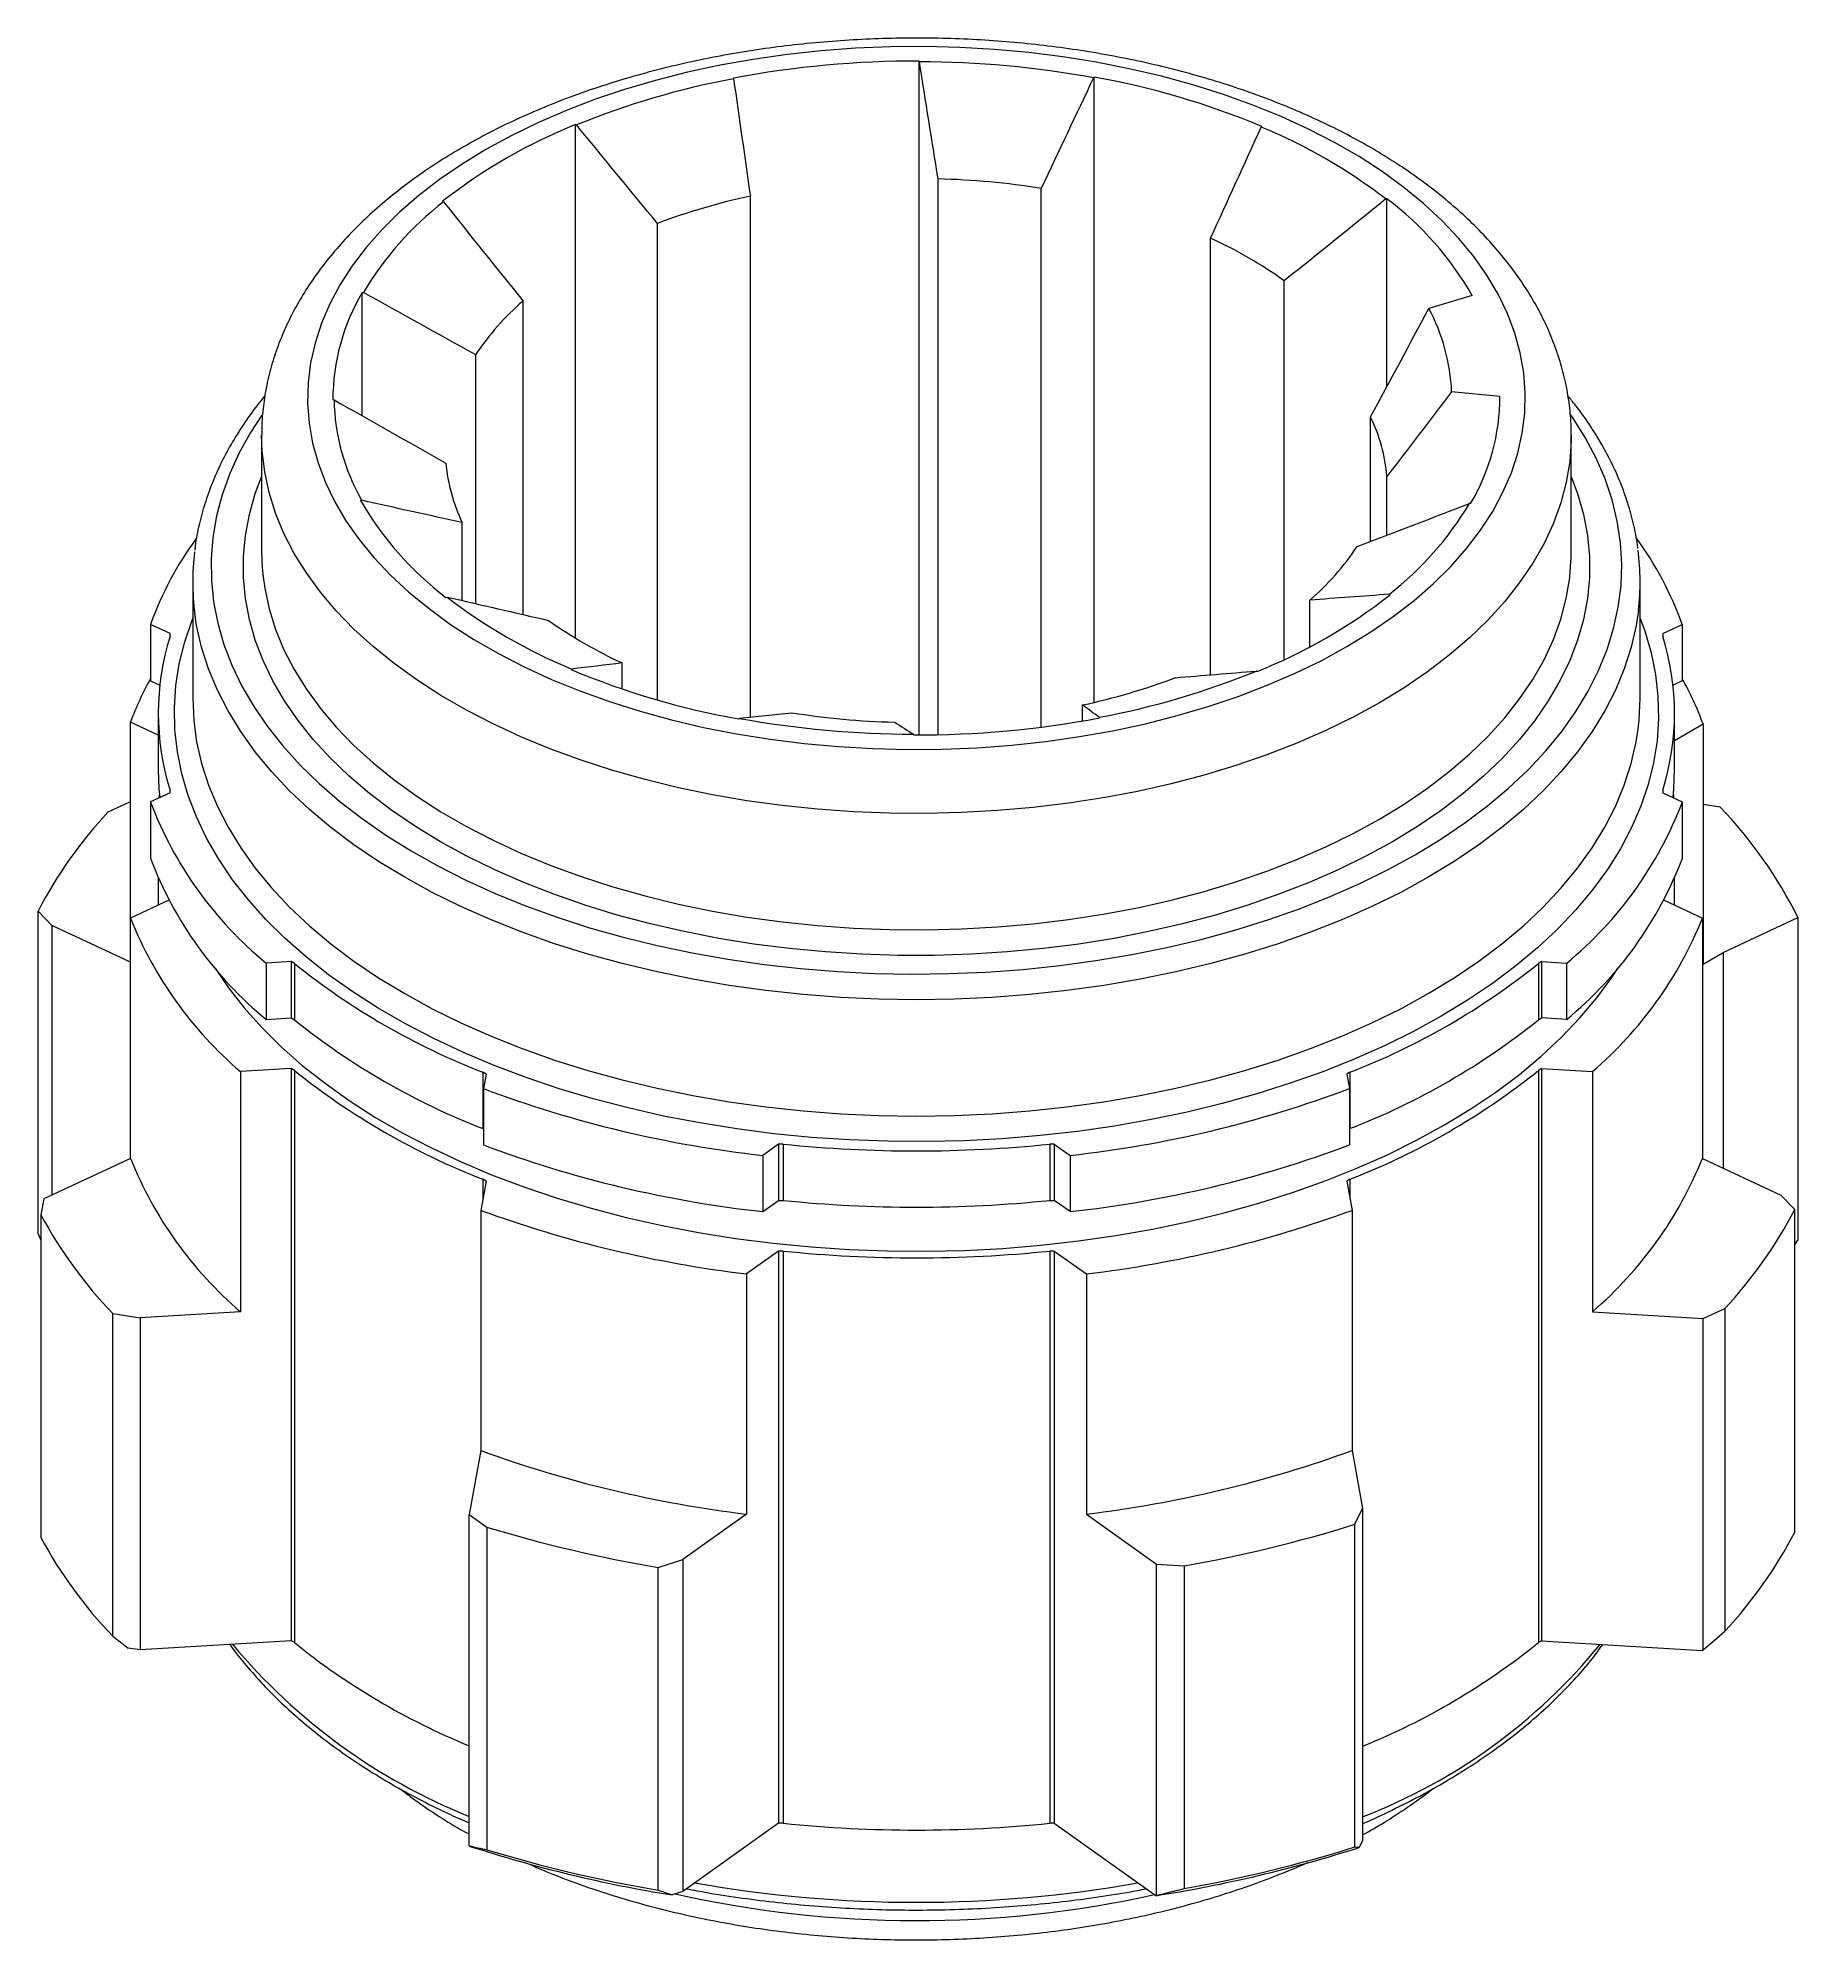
# Model space of a CAD drawing. Header units: millimetres. Extents: x -24.2 to 52.4, y -35.8 to 47.
import ezdxf

# ---------------------------------------------------------------- set-up
doc = ezdxf.new("R2010")
doc.units = ezdxf.units.MM

msp = doc.modelspace()

# ---------------------------------------------------------------- linework, layer by layer
at = {"color": 7, "linetype": 'Continuous', "lineweight": 15}
for p, q in [((14.201, 45.961), (14.21, 45.932)), ((14.201, 16.636), (14.201, 45.961)), ((6.115, 45.222), (6.122, 45.193)), ((21.813, 45.265), (21.789, 45.239)), ((21.813, 18.052), (21.813, 45.265)), ((-0.752, 43.202), (-0.715, 43.182)), ((-0.752, 20.842), (-0.752, 43.202)), ((29.108, 43.12), (29.085, 43.093)), ((15.025, 16.646), (15.025, 40.834)), ((-6.541, 39.86), (-6.505, 39.839)), ((6.852, 17.409), (6.852, 40.087)), ((19.509, 16.974), (19.509, 40.424)), ((34.557, 39.974), (34.511, 39.961)), ((34.557, 31.794), (34.557, 39.974)), ((2.807, 18.158), (2.807, 38.897)), ((26.881, 19.252), (26.881, 38.255)), ((-10.039, 35.896), (-9.989, 35.892)), ((-10.039, 30.527), (-10.039, 35.896)), ((30.091, 19.916), (30.091, 36.402)), ((38.274, 35.763), (36.381, 35.194)), ((-3.043, 21.877), (-3.043, 35.519)), ((-5.104, 22.35), (-5.104, 33.184)), ((39.479, 31.369), (37.375, 31.572)), ((-11.32, 31.228), (-11.27, 31.223)), ((39.479, 31.228), (39.479, 31.369)), ((33.848, 25.063), (33.848, 30.473)), ((-14.42, 29.665), (-14.42, 24.603)), ((42.58, 24.603), (42.58, 29.665)), ((34.558, 25.334), (34.558, 27.884)), ((-10.115, 26.834), (-10.069, 26.848)), ((38.198, 26.701), (38.148, 26.705)), ((-5.688, 22.484), (-5.688, 25.878)), ((-17.42, 23.296), (-17.42, 18.234)), ((45.58, 18.234), (45.58, 23.296)), ((-6.398, 22.623), (-6.352, 22.636)), ((31.202, 20.468), (31.202, 22.505)), ((34.7, 22.737), (34.664, 22.758)), ((-18.406, 21.044), (-19.256, 21.442)), ((-19.256, 21.442), (-19.256, 18.992)), ((-18.406, 20.93), (-18.406, 21.044)), ((46.565, 21.044), (47.415, 21.442)), ((46.565, 21.044), (46.565, 20.93)), ((47.415, 21.442), (47.415, 18.992)), ((-0.948, 19.477), (-0.926, 19.504)), ((1.278, 18.634), (1.278, 19.769)), ((28.911, 19.395), (28.874, 19.415)), ((-19.256, 18.992), (-18.852, 18.803)), ((47.415, 18.992), (47.011, 18.803)), ((-18.92, 17.581), (-18.92, 15.131)), ((21.307, 17.241), (21.307, 17.938)), ((22.044, 17.375), (22.037, 17.404)), ((47.08, 15.131), (47.08, 17.581)), ((-18.92, 16.63), (-20.13, 17.196)), ((-20.13, -1.795), (-20.13, 17.196)), ((6.346, 17.331), (6.37, 17.358)), ((13.958, 16.636), (13.949, 16.665)), ((47.08, 16.398), (48.32, 17.114)), ((48.32, 17.114), (48.32, 6.662)), ((-18.406, 14.117), (-19.256, 13.72)), ((-18.406, 14.117), (-18.406, 14.231)), ((46.565, 14.231), (46.565, 14.117)), ((46.565, 14.117), (47.415, 13.72)), ((-20.165, 13.713), (-21.109, 13.272)), ((-20.13, 13.711), (-20.165, 13.713)), ((-19.256, 13.72), (-19.256, 11.27)), ((-18.878, 13.897), (-18.865, 14.029)), ((47.024, 14.029), (47.037, 13.897)), ((47.415, 13.72), (47.415, 11.27)), ((49.062, 13.492), (48.32, 13.612)), ((-18.92, 10.406), (-18.92, 9.222)), ((47.08, 9.222), (47.08, 10.406)), ((-18.459, 9.438), (-20.13, 8.657)), ((46.618, 9.438), (48.289, 8.657)), ((-24.152, 8.964), (-23.545, 8.341)), ((-24.152, -5.08), (-24.152, 8.964)), ((-23.545, 8.341), (-23.545, -3.391)), ((-20.13, 6.744), (-23.545, 8.341)), ((48.289, 8.657), (48.289, -1.795)), ((49.194, 7.167), (52.448, 8.688)), ((52.448, 8.688), (52.448, -5.356)), ((-13.134, 6.769), (-14.222, 6.703)), ((-14.222, 6.703), (-14.222, 4.253)), ((-12.994, 6.688), (-13.134, 6.769)), ((-13.134, 6.769), (-13.134, 4.319)), ((-12.994, 6.688), (-12.994, 4.239)), ((41.293, 6.769), (41.153, 6.688)), ((41.153, 6.688), (41.153, 4.239)), ((41.293, 6.769), (42.381, 6.703)), ((41.293, 6.769), (41.293, 4.319)), ((42.381, 6.703), (42.381, 4.253)), ((48.32, 6.662), (49.194, 7.167)), ((49.194, 7.167), (49.194, -2.218)), ((-14.222, 4.253), (-13.134, 4.319)), ((-13.134, 4.319), (-12.994, 4.239)), ((41.153, 4.239), (41.293, 4.319)), ((42.381, 4.253), (41.293, 4.319)), ((-13.134, 2.115), (-15.34, 1.981)), ((-15.34, 1.981), (-15.34, -8.471)), ((-12.994, 2.034), (-13.134, 2.115)), ((-13.134, 2.115), (-13.134, -22.79)), ((-12.994, 2.034), (-12.994, -22.87)), ((-4.649, 1.871), (-4.789, 1.951)), ((-4.789, 1.951), (-4.789, -0.498)), ((-4.649, 1.871), (-4.763, 1.243)), ((32.948, 1.951), (32.808, 1.871)), ((32.808, 1.871), (32.922, 1.243)), ((32.948, 1.951), (32.948, -0.498)), ((41.293, 2.115), (41.153, 2.034)), ((41.153, 2.034), (41.153, -22.87)), ((41.293, 2.115), (43.499, 1.981)), ((41.293, 2.115), (41.293, -22.79)), ((43.499, 1.981), (43.499, -8.471)), ((-4.763, 1.243), (-4.763, -1.207)), ((32.922, 1.243), (32.922, -1.207)), ((-4.789, -0.498), (-4.763, -0.513)), ((32.922, -0.513), (32.948, -0.498)), ((8.08, -1.173), (7.391, -1.664)), ((8.277, -1.173), (8.08, -1.173)), ((8.08, -1.173), (8.08, -3.623)), ((8.277, -1.173), (8.277, -3.623)), ((20.08, -1.173), (19.882, -1.173)), ((19.882, -1.173), (19.882, -3.623)), ((20.08, -1.173), (20.768, -1.664)), ((20.08, -1.173), (20.08, -3.623)), ((-20.13, -1.795), (-23.901, -3.558)), ((7.391, -1.664), (7.391, -4.113)), ((20.768, -1.664), (20.768, -4.113)), ((48.289, -1.795), (51.704, -3.391)), ((-4.649, -2.784), (-4.881, -4.057)), ((-4.649, -2.784), (-4.789, -2.703)), ((-4.789, -2.703), (-4.789, -3.551)), ((32.948, -2.703), (32.808, -2.784)), ((32.808, -2.784), (33.04, -4.057)), ((32.948, -2.703), (32.948, -3.551)), ((-23.901, -3.558), (-24.028, -4.255)), ((-4.881, -4.057), (-4.881, -14.509)), ((7.391, -4.113), (8.08, -3.623)), ((8.08, -3.623), (8.277, -3.623)), ((19.882, -3.623), (20.08, -3.623)), ((20.768, -4.113), (20.08, -3.623)), ((33.04, -4.057), (33.04, -14.509)), ((52.311, -4.015), (51.704, -3.391)), ((52.311, -18.059), (52.311, -4.015)), ((-24.028, -4.255), (-24.028, -18.299)), ((-24.152, -5.08), (-24.028, -5.356)), ((52.311, -5.552), (52.448, -5.356)), ((8.08, -5.827), (6.684, -6.822)), ((8.277, -5.827), (8.08, -5.827)), ((8.08, -5.827), (8.08, -30.732)), ((8.277, -5.827), (8.277, -30.732)), ((20.08, -5.827), (19.882, -5.827)), ((19.882, -5.827), (19.882, -30.732)), ((20.08, -5.827), (21.475, -6.822)), ((20.08, -5.827), (20.08, -30.732)), ((6.684, -6.822), (6.684, -17.274)), ((21.475, -6.822), (21.475, -17.274)), ((-20.903, -8.543), (-19.71, -8.736)), ((-20.903, -22.587), (-20.903, -8.543)), ((-15.34, -8.471), (-19.71, -8.736)), ((-19.71, -8.736), (-19.71, -23.189)), ((43.499, -8.471), (48.324, -8.764)), ((48.324, -8.764), (49.268, -8.323)), ((48.324, -23.183), (48.324, -8.764)), ((49.268, -8.323), (49.268, -22.367)), ((-4.881, -14.509), (-5.388, -17.294)), ((33.04, -14.509), (33.499, -17.032)), ((-5.388, -17.294), (-4.624, -17.839)), ((-5.388, -31.713), (-5.388, -17.294)), ((6.684, -17.274), (3.918, -19.246)), ((21.475, -17.274), (24.529, -19.451)), ((33.164, -17.72), (33.499, -17.032)), ((33.499, -17.032), (33.499, -31.485)), ((-4.624, -17.839), (-4.624, -31.884)), ((33.164, -31.765), (33.164, -17.72)), ((2.838, -19.596), (3.918, -19.246)), ((2.838, -33.641), (2.838, -19.596)), ((3.918, -19.246), (3.918, -33.698)), ((24.529, -33.87), (24.529, -19.451)), ((24.529, -19.451), (25.736, -19.524)), ((25.736, -19.524), (25.736, -33.569)), ((-19.71, -23.189), (-20.227, -23.105)), ((-13.134, -22.79), (-19.71, -23.189)), ((-12.994, -22.87), (-13.134, -22.79)), ((41.293, -22.79), (41.153, -22.87)), ((41.293, -22.79), (48.279, -23.214)), ((48.279, -23.214), (48.324, -23.183)), ((8.08, -30.732), (3.918, -33.698)), ((8.277, -30.732), (8.08, -30.732)), ((20.08, -30.732), (19.882, -30.732)), ((20.08, -30.732), (24.5, -33.883)), ((-5.383, -31.721), (-5.388, -31.713)), ((33.499, -31.485), (33.354, -31.783)), ((3.918, -33.698), (3.451, -33.85)), ((24.5, -33.883), (24.529, -33.87))]:
    msp.add_line(p, q, dxfattribs=at)
at = {"color": 7, "linetype": 'Continuous', "lineweight": 15, "flags": 128}
for points in [[(32.818, 20.481), (33.857, 21.116), (34.832, 21.785), (35.739, 22.484), (36.575, 23.212), (37.338, 23.967), (38.025, 24.745), (38.634, 25.545), (39.163, 26.364), (39.61, 27.199), (39.974, 28.047), (40.253, 28.905), (40.447, 29.772), (40.555, 30.643), (40.577, 31.517), (40.512, 32.39), (40.361, 33.259), (40.124, 34.122), (39.803, 34.976), (39.397, 35.818), (38.909, 36.645), (38.34, 37.454), (37.691, 38.244), (36.966, 39.011), (36.166, 39.752), (35.294, 40.466), (34.353, 41.151), (33.345, 41.803), (32.275, 42.42), (31.146, 43.002), (29.96, 43.545), (28.723, 44.049), (27.439, 44.51), (26.11, 44.929), (24.743, 45.303), (23.34, 45.632), (21.908, 45.914), (20.45, 46.148), (18.971, 46.334), (17.476, 46.47), (15.97, 46.558), (14.458, 46.595), (12.945, 46.583), (11.435, 46.52), (9.934, 46.408), (8.447, 46.247), (6.977, 46.037), (5.532, 45.779), (4.113, 45.474), (2.728, 45.122), (1.379, 44.725), (0.072, 44.285), (-1.189, 43.802), (-2.401, 43.278), (-3.558, 42.716), (-4.659, 42.116), (-5.698, 41.481), (-6.673, 40.812), (-7.58, 40.113), (-8.416, 39.385), (-9.179, 38.63), (-9.866, 37.852), (-10.475, 37.052), (-11.004, 36.233), (-11.451, 35.398), (-11.815, 34.55), (-12.094, 33.692), (-12.288, 32.825), (-12.396, 31.954), (-12.418, 31.08), (-12.353, 30.207), (-12.202, 29.338), (-11.965, 28.475), (-11.643, 27.621), (-11.238, 26.779), (-10.75, 25.952), (-10.18, 25.143), (-9.532, 24.353), (-8.807, 23.586), (-8.007, 22.845), (-7.135, 22.131), (-6.194, 21.446), (-5.186, 20.794), (-4.116, 20.177), (-2.987, 19.595), (-1.801, 19.052), (-0.564, 18.548), (0.72, 18.086), (2.049, 17.668), (3.416, 17.293), (4.819, 16.965), (6.251, 16.683), (7.709, 16.449), (9.188, 16.263), (10.683, 16.127), (12.189, 16.039), (13.701, 16.002), (15.214, 16.014), (16.724, 16.077), (18.225, 16.189), (19.713, 16.35), (21.182, 16.56), (22.628, 16.818), (24.046, 17.123), (25.431, 17.475), (26.78, 17.872), (28.087, 18.312), (29.348, 18.795), (30.56, 19.318), (31.718, 19.881), (32.818, 20.481)], [(-14.42, 24.603), (-14.396, 23.923), (-14.358, 23.512)], [(42.519, 23.532), (42.577, 24.376), (42.58, 24.603)], [(-17.42, 18.234), (-17.377, 17.282), (-17.349, 17.01)], [(45.493, 16.887), (45.536, 17.282), (45.58, 18.234)], [(-18.92, 15.131), (-18.888, 14.289), (-18.852, 13.908)], [(47.011, 13.908), (47.047, 14.289), (47.08, 15.131)], [(-16.448, 6.489), (-15.866, 5.635), (-15.176, 4.755), (-14.408, 3.896), (-13.565, 3.062), (-12.649, 2.253), (-11.662, 1.473), (-10.606, 0.723), (-9.486, 0.006), (-8.302, -0.678), (-7.059, -1.325), (-5.76, -1.934), (-4.409, -2.504), (-3.009, -3.033), (-1.563, -3.519), (-0.076, -3.963), (1.449, -4.361), (3.008, -4.713), (4.595, -5.019), (6.208, -5.277), (7.842, -5.487), (9.492, -5.648), (11.154, -5.759), (12.824, -5.822), (14.498, -5.834), (16.17, -5.797), (17.837, -5.71), (19.494, -5.573), (21.137, -5.388), (22.76, -5.154), (24.361, -4.872), (25.935, -4.543), (27.477, -4.167), (28.983, -3.747), (30.45, -3.282), (31.874, -2.774), (33.25, -2.224), (34.576, -1.634), (35.847, -1.006), (37.061, -0.34), (38.213, 0.36), (39.302, 1.094), (40.323, 1.859), (41.275, 2.654), (42.155, 3.476), (42.961, 4.323), (43.69, 5.192), (44.34, 6.083), (44.607, 6.489)]]:
    msp.add_lwpolyline(points, dxfattribs=at)
at = {"color": 8, "linetype": 'Continuous', "lineweight": 15, "flags": 128}
for points in [[(-14.415, 30.546), (-14.898, 29.803), (-15.392, 28.912), (-15.805, 28.007), (-16.134, 27.091), (-16.379, 26.166), (-16.54, 25.235), (-16.614, 24.301), (-16.604, 23.365), (-16.508, 22.431), (-16.326, 21.501), (-16.06, 20.578), (-15.71, 19.665), (-15.276, 18.763), (-14.761, 17.876), (-14.166, 17.006), (-13.492, 16.155), (-12.741, 15.326), (-11.915, 14.521), (-11.017, 13.742), (-10.049, 12.991), (-9.013, 12.272), (-7.913, 11.584), (-6.752, 10.931), (-5.533, 10.315), (-4.259, 9.736), (-2.934, 9.197), (-1.562, 8.7), (-0.146, 8.244), (1.31, 7.833), (2.801, 7.466), (4.323, 7.146), (5.873, 6.872), (7.446, 6.646), (9.037, 6.468), (10.642, 6.338), (12.257, 6.258), (13.877, 6.227), (15.497, 6.246), (17.114, 6.314), (18.722, 6.431), (20.317, 6.597), (21.895, 6.811), (23.451, 7.073), (24.98, 7.382), (26.48, 7.737), (27.945, 8.137), (29.371, 8.582), (30.755, 9.069), (32.092, 9.598), (33.379, 10.167), (34.612, 10.774), (35.788, 11.418)], [(35.788, 11.418), (36.903, 12.097), (37.955, 12.808), (38.94, 13.551), (39.856, 14.323), (40.7, 15.122), (41.47, 15.945), (42.164, 16.791), (42.779, 17.657), (43.314, 18.54), (43.768, 19.438), (44.139, 20.349), (44.426, 21.27), (44.629, 22.198), (44.747, 23.131), (44.779, 24.067), (44.725, 25.002), (44.586, 25.934), (44.363, 26.861), (44.054, 27.779), (43.662, 28.687), (43.188, 29.582), (42.633, 30.461), (42.544, 30.588)], [(34.232, 18.032), (33.091, 17.408), (31.893, 16.822), (30.64, 16.275), (29.337, 15.769), (27.988, 15.305), (26.597, 14.884), (25.167, 14.509), (23.704, 14.179), (22.212, 13.897), (20.695, 13.662), (19.157, 13.476), (17.605, 13.339), (16.041, 13.252), (14.472, 13.214), (12.902, 13.227), (11.335, 13.289), (9.776, 13.401), (8.231, 13.563), (6.703, 13.773), (5.198, 14.032), (3.72, 14.338), (2.273, 14.691), (0.862, 15.089), (-0.509, 15.532), (-1.836, 16.017), (-3.114, 16.544), (-4.34, 17.111), (-5.51, 17.715), (-6.621, 18.357), (-7.668, 19.032), (-8.65, 19.74), (-9.563, 20.478), (-10.404, 21.244), (-11.17, 22.035), (-11.86, 22.849), (-12.471, 23.685), (-13.001, 24.538), (-13.449, 25.407), (-13.814, 26.289), (-14.094, 27.181), (-14.288, 28.081), (-14.396, 28.985), (-14.42, 29.686)], [(42.58, 29.689), (42.577, 29.439), (42.512, 28.533), (42.361, 27.63), (42.124, 26.734), (41.801, 25.847), (41.395, 24.971), (40.905, 24.109), (40.334, 23.265), (39.684, 22.439), (38.955, 21.636), (38.151, 20.857), (37.274, 20.105), (36.327, 19.382), (35.312, 18.69), (34.232, 18.032)], [(34.798, 11.989), (33.646, 11.359), (32.436, 10.766), (31.173, 10.212), (29.86, 9.698), (28.5, 9.225), (27.098, 8.796), (25.658, 8.412), (24.184, 8.073), (22.68, 7.78), (21.151, 7.535), (19.601, 7.338), (18.035, 7.19), (16.457, 7.091), (14.873, 7.041), (13.286, 7.041), (11.702, 7.091), (10.124, 7.19), (8.558, 7.338), (7.008, 7.535), (5.479, 7.78), (3.976, 8.073), (2.501, 8.412), (1.061, 8.796), (-0.341, 9.225), (-1.701, 9.698), (-3.014, 10.212), (-4.277, 10.766), (-5.487, 11.359), (-6.639, 11.989), (-7.73, 12.654), (-8.757, 13.352), (-9.718, 14.082), (-10.608, 14.84), (-11.426, 15.625), (-12.17, 16.434), (-12.836, 17.266), (-13.423, 18.117), (-13.93, 18.985), (-14.354, 19.868), (-14.696, 20.762), (-14.952, 21.666), (-15.124, 22.577), (-15.21, 23.492), (-15.21, 24.408), (-15.124, 25.322), (-14.952, 26.233), (-14.696, 27.137), (-14.42, 27.875)], [(42.58, 27.875), (42.855, 27.137), (43.111, 26.233), (43.283, 25.322), (43.369, 24.408), (43.369, 23.492), (43.283, 22.577), (43.111, 21.666), (42.855, 20.762), (42.513, 19.868), (42.089, 18.985), (41.582, 18.117), (40.995, 17.266), (40.329, 16.434), (39.585, 15.625), (38.767, 14.84), (37.877, 14.082), (36.916, 13.352), (35.889, 12.654), (34.798, 11.989)], [(-14.358, 23.512), (-14.288, 23.018), (-14.094, 22.119), (-13.814, 21.227), (-13.449, 20.345), (-13.001, 19.476), (-12.471, 18.622), (-11.86, 17.787), (-11.17, 16.972), (-10.404, 16.181), (-9.563, 15.415), (-8.65, 14.677), (-7.668, 13.969), (-6.621, 13.294), (-5.51, 12.653), (-4.34, 12.048), (-3.114, 11.481), (-1.836, 10.954), (-0.509, 10.469), (0.862, 10.027), (2.273, 9.628), (3.72, 9.276), (5.198, 8.969), (6.703, 8.711), (8.231, 8.5), (9.776, 8.339), (11.335, 8.227), (12.902, 8.164), (14.472, 8.152), (16.041, 8.189), (17.605, 8.276), (19.157, 8.413), (20.695, 8.599), (22.212, 8.834), (23.704, 9.117), (25.167, 9.446), (26.597, 9.822), (27.988, 10.242), (29.337, 10.707), (30.64, 11.213), (31.893, 11.76), (33.091, 12.346), (34.232, 12.969)], [(34.232, 12.969), (35.312, 13.628), (36.327, 14.319), (37.274, 15.043), (38.151, 15.795), (38.955, 16.574), (39.684, 17.377), (40.334, 18.202), (40.905, 19.047), (41.395, 19.908), (41.801, 20.784), (42.124, 21.671), (42.361, 22.568), (42.512, 23.47), (42.519, 23.532)], [(36.919, 4.396), (35.713, 3.734), (34.45, 3.11), (33.132, 2.524), (31.764, 1.977), (30.349, 1.473), (28.891, 1.01), (27.394, 0.592), (25.862, 0.219), (24.298, -0.108), (22.707, -0.388), (21.093, -0.621), (19.461, -0.805), (17.814, -0.941), (16.157, -1.027), (14.495, -1.064), (12.832, -1.052), (11.172, -0.99), (9.52, -0.879), (7.88, -0.719), (6.256, -0.511), (4.654, -0.254), (3.076, 0.05), (1.527, 0.4), (0.012, 0.796), (-1.467, 1.236), (-2.903, 1.72), (-4.295, 2.245), (-5.638, 2.812), (-6.929, 3.417), (-8.164, 4.06), (-9.341, 4.739), (-10.455, 5.452), (-11.504, 6.198), (-12.485, 6.973), (-13.395, 7.777), (-14.233, 8.606), (-14.996, 9.459), (-15.682, 10.334), (-16.288, 11.228), (-16.815, 12.139), (-17.259, 13.064), (-17.62, 14.002), (-17.897, 14.949), (-18.089, 15.902), (-18.196, 16.861), (-18.218, 17.821), (-18.154, 18.78), (-18.004, 19.736), (-17.769, 20.687), (-17.45, 21.629), (-17.42, 21.705)], [(36.353, 10.438), (35.157, 9.783), (33.903, 9.164), (32.595, 8.585), (31.236, 8.046), (29.83, 7.548), (28.38, 7.094), (26.892, 6.684), (25.368, 6.32), (23.814, 6.002), (22.232, 5.731), (20.629, 5.509), (19.007, 5.336), (17.372, 5.211), (15.728, 5.137), (14.08, 5.112), (12.431, 5.137), (10.787, 5.211), (9.152, 5.336), (7.53, 5.509), (5.927, 5.731), (4.345, 6.002), (2.791, 6.32), (1.267, 6.684), (-0.221, 7.094), (-1.67, 7.548), (-3.077, 8.046), (-4.436, 8.585), (-5.744, 9.164), (-6.998, 9.783), (-8.194, 10.438), (-9.33, 11.129), (-10.401, 11.852), (-11.405, 12.608), (-12.339, 13.392), (-13.2, 14.204), (-13.987, 15.041), (-14.697, 15.9), (-15.328, 16.78), (-15.879, 17.677), (-16.347, 18.59), (-16.732, 19.516), (-17.033, 20.452), (-17.248, 21.396), (-17.329, 21.915)], [(45.506, 22.057), (45.407, 21.396), (45.192, 20.452), (44.891, 19.516), (44.506, 18.59), (44.038, 17.677), (43.487, 16.78), (42.856, 15.9), (42.146, 15.041), (41.359, 14.204), (40.498, 13.392), (39.564, 12.608), (38.56, 11.852), (37.489, 11.129), (36.353, 10.438)], [(45.58, 21.705), (45.779, 21.159), (46.056, 20.213), (46.248, 19.259), (46.355, 18.301), (46.377, 17.341), (46.313, 16.381), (46.163, 15.425), (45.928, 14.474), (45.609, 13.532), (45.206, 12.6), (44.721, 11.682), (44.154, 10.779), (43.508, 9.894), (42.783, 9.03), (41.983, 8.188), (41.108, 7.371), (40.162, 6.582), (39.146, 5.821), (38.065, 5.092), (36.919, 4.396)], [(-17.349, 17.01), (-17.248, 16.333), (-17.033, 15.389), (-16.732, 14.453), (-16.347, 13.527), (-15.879, 12.614), (-15.328, 11.717), (-14.697, 10.838), (-13.987, 9.978), (-13.2, 9.142), (-12.339, 8.33), (-11.405, 7.545), (-10.401, 6.79), (-9.33, 6.066), (-8.194, 5.375), (-6.998, 4.72), (-5.744, 4.102), (-4.436, 3.522), (-3.077, 2.983), (-1.67, 2.486), (-0.221, 2.031), (1.267, 1.621), (2.791, 1.257), (4.345, 0.939), (5.927, 0.669), (7.53, 0.447), (9.152, 0.273), (10.787, 0.149), (12.431, 0.074), (14.08, 0.049), (15.728, 0.074), (17.372, 0.149), (19.007, 0.273), (20.629, 0.447), (22.232, 0.669), (23.814, 0.939), (25.368, 1.257), (26.892, 1.621), (28.38, 2.031), (29.83, 2.486), (31.236, 2.983), (32.595, 3.522), (33.903, 4.102), (35.157, 4.72), (36.353, 5.375)], [(36.353, 5.375), (37.489, 6.066), (38.56, 6.79), (39.564, 7.545), (40.498, 8.33), (41.359, 9.142), (42.146, 9.978), (42.856, 10.838), (43.487, 11.717), (44.038, 12.614), (44.506, 13.527), (44.891, 14.453), (45.192, 15.389), (45.407, 16.333), (45.493, 16.887)]]:
    msp.add_lwpolyline(points, dxfattribs=at)
at = {"color": 7, "linetype": 'Continuous', "lineweight": 15}
for centre, radius, start, end in [((14.029, 3.252), 42.709, 89.76936, 100.67909), ((14.131, 3.282), 42.651, 79.65659, 89.89496), ((12.538, 10.754), 35.032, 100.55228, 112.22946), ((15.619, 10.735), 35.082, 67.3876, 79.83067), ((8.17, 21.062), 23.87, 111.94833, 128.04629), ((19.986, 21.067), 23.832, 52.44899, 67.55639), ((14.126, 6.283), 34.563, 81.0411, 88.51046), ((2.219, 28.628), 14.206, 127.88867, 149.24682), ((12.818, 12.336), 28.385, 102.13158, 110.65015), ((25.951, 28.632), 14.238, 30.05575, 52.80876), ((18.882, 20.693), 19.298, 54.49184, 65.51353), ((-2.111, 31.211), 9.209, 149.42049, 179.89524), ((4.452, 26.827), 11.478, 130.77018, 146.36531), ((28.965, 31.212), 8.418, 2.45135, 28.23292), ((-2.094, 31.388), 9.177, 181.03004, 209.65423), ((30.27, 31.386), 9.209, 329.42049, 359.89524), ((27.201, 27.257), 7.383, 4.86933, 25.81494), ((0.958, 29.093), 7.383, 184.86933, 205.81494), ((2.209, 33.965), 14.238, 210.05575, 232.80876), ((25.94, 33.969), 14.206, 307.88867, 329.24682), ((-5.57, 16.563), 14.53, 143.60426, 160.38107), ((23.707, 31.198), 11.478, 310.77018, 326.36531), ((33.617, 16.504), 14.655, 19.6889, 36.45467), ((-6.884, 23.296), 10.536, 172.83711, 187.53382), ((35.045, 23.297), 10.535, 353.24036, 7.5277), ((8.173, 41.53), 23.832, 232.44899, 247.55639), ((19.989, 41.535), 23.87, 291.94833, 308.04629), ((9.277, 37.332), 19.298, 234.49184, 245.51353), ((-7.723, 17.581), 11.196, 162.59191, 197.40809), ((35.882, 17.581), 11.196, 342.59191, 17.40809), ((-6.836, 12.184), 14.208, 150.95116, 159.34461), ((12.54, 51.862), 35.082, 247.3876, 259.83067), ((15.341, 45.689), 28.385, 282.13158, 290.65015), ((15.621, 51.843), 35.032, 280.55228, 292.22946), ((35.036, 12.205), 14.161, 20.2835, 29.05769), ((14.033, 51.742), 34.563, 261.0411, 268.51046), ((14.028, 59.315), 42.651, 259.65659, 269.89496), ((14.13, 59.345), 42.709, 269.76936, 280.67909), ((-6.943, 0.035), 19.388, 136.9407, 152.57624), ((-3.576, 19.656), 16.767, 200.73628, 230.58386), ((31.735, 19.656), 16.767, 309.41614, 339.26372), ((35.105, 0.059), 19.371, 26.4546, 43.9051), ((-3.576, 17.206), 16.767, 200.73628, 230.58386), ((31.735, 17.206), 16.767, 309.41614, 339.26372), ((-4.128, 15.082), 17.243, 201.87657, 229.44357), ((32.287, 15.082), 17.243, 310.55643, 338.12343), ((6.422, 30.846), 30.993, 231.21011, 248.79526), ((21.737, 30.846), 30.993, 291.20474, 308.78989), ((6.422, 28.396), 30.993, 231.21011, 248.79526), ((21.737, 28.396), 30.993, 291.20474, 308.78989), ((6.422, 26.191), 30.993, 231.21011, 248.79526), ((21.737, 26.191), 30.993, 291.20474, 308.78989), ((12.881, 48.164), 50.129, 249.39138, 263.71248), ((15.278, 48.164), 50.129, 276.28752, 290.60862), ((12.881, 45.714), 50.129, 249.39138, 263.71248), ((14.08, 55.348), 56.818, 264.13854, 275.86146), ((15.278, 45.714), 50.129, 276.28752, 290.60862), ((-4.128, 4.63), 17.243, 201.87657, 229.44357), ((32.287, 4.63), 17.243, 310.55643, 338.12343), ((12.835, 44.467), 51.657, 249.94315, 263.16071), ((14.08, 52.898), 56.818, 264.13854, 275.86146), ((15.324, 44.467), 51.657, 276.83929, 290.05685), ((35.102, 4.914), 19.388, 316.9407, 332.57624), ((-6.66, 5.116), 19.734, 208.35029, 223.80197), ((14.08, 50.693), 56.818, 264.13854, 275.86146), ((12.835, 34.015), 51.657, 249.94315, 263.16071), ((15.324, 34.015), 51.657, 276.83929, 290.05685), ((12.671, 38.891), 59.308, 253.04537, 260.45647), ((15.605, 38.401), 58.805, 279.92096, 287.3743), ((35.102, -9.13), 19.388, 316.9407, 332.57624), ((-6.66, -8.928), 19.734, 208.35029, 223.80197), ((6.234, 1.015), 30.664, 231.16498, 247.72719), ((21.91, 1.037), 30.69, 292.18653, 308.83135), ((14.08, 25.789), 56.818, 264.13854, 275.86146), ((12.613, 23.564), 58.141, 251.96943, 260.93318), ((12.671, 24.846), 59.308, 253.04537, 260.45647), ((15.488, 23.808), 58.391, 278.87855, 287.81663), ((15.605, 24.357), 58.805, 279.92096, 287.3743)]:
    msp.add_arc(centre, radius, start, end, dxfattribs=at)
at = {"color": 8, "linetype": 'Continuous', "lineweight": 15}
for centre, radius, start, end in [((4.27, -6.329), 25.965, 219.78521, 248.16407), ((24.505, -7.183), 24.947, 291.13225, 320.81577), ((14.081, 12.998), 47.968, 257.35936, 282.46827), ((14.08, 21.08), 55.252, 259.95398, 280.04602)]:
    msp.add_arc(centre, radius, start, end, dxfattribs=at)
at = {"color": 7, "linetype": 'Continuous', "lineweight": 15}
for points, knots in [([(42.572, 29.692), (42.574, 29.777), (42.583, 30.166), (42.523, 30.859), (42.389, 31.768), (42.172, 32.669), (41.882, 33.561), (41.516, 34.442), (41.075, 35.311), (40.559, 36.164), (39.97, 37), (39.308, 37.817), (38.576, 38.611), (37.775, 39.38), (36.907, 40.121), (35.976, 40.832), (34.985, 41.512), (33.937, 42.157), (32.834, 42.767), (31.682, 43.339), (30.483, 43.873), (29.24, 44.368), (27.957, 44.822), (26.638, 45.234), (25.287, 45.604), (23.906, 45.931), (22.499, 46.214), (21.071, 46.453), (19.624, 46.647), (18.163, 46.796), (16.691, 46.9), (15.213, 46.958), (13.732, 46.97), (12.251, 46.936), (10.776, 46.857), (9.309, 46.732), (7.854, 46.562), (6.416, 46.347), (4.998, 46.087), (3.603, 45.783), (2.236, 45.436), (0.899, 45.046), (-0.403, 44.615), (-1.668, 44.142), (-2.891, 43.628), (-4.07, 43.075), (-5.201, 42.484), (-6.281, 41.856), (-7.307, 41.191), (-8.275, 40.492), (-9.183, 39.76), (-10.026, 38.997), (-10.802, 38.206), (-11.509, 37.387), (-12.143, 36.545), (-12.702, 35.683), (-13.184, 34.803), (-13.588, 33.909), (-13.913, 33.005), (-14.16, 32.094), (-14.326, 31.178), (-14.412, 30.375), (-14.412, 29.879), (-14.411, 29.688)], [0, 0, 0, 0, 0.004406, 0.020259, 0.036113, 0.052003, 0.067964, 0.084025, 0.100205, 0.116516, 0.132959, 0.149526, 0.166205, 0.182976, 0.199819, 0.216715, 0.233646, 0.250597, 0.267556, 0.284513, 0.301461, 0.318398, 0.335321, 0.35223, 0.369124, 0.386005, 0.402874, 0.419732, 0.43658, 0.453421, 0.470257, 0.487088, 0.503918, 0.520748, 0.53758, 0.554415, 0.571256, 0.588105, 0.604962, 0.621832, 0.638714, 0.655612, 0.672526, 0.689457, 0.706407, 0.723374, 0.740359, 0.757358, 0.774368, 0.79138, 0.808383, 0.825363, 0.842302, 0.859181, 0.875977, 0.892669, 0.909237, 0.925669, 0.94196, 0.958116, 0.974151, 0.990092, 1, 1, 1, 1]), ([(-14.276, 31.388), (-14.355, 31.295), (-14.668, 30.927), (-15.144, 30.26), (-15.699, 29.393), (-16.176, 28.508), (-16.577, 27.611), (-16.904, 26.703), (-17.147, 25.788), (-17.287, 25.111), (-17.322, 24.739), (-17.328, 24.676)], [0, 0, 0, 0, 0.045075, 0.178771, 0.312164, 0.445192, 0.577801, 0.709963, 0.841678, 0.972984, 1, 1, 1, 1]), ([(45.483, 24.746), (45.482, 24.758), (45.452, 25.077), (45.324, 25.699), (45.092, 26.61), (44.775, 27.512), (44.386, 28.404), (43.921, 29.283), (43.38, 30.147), (42.884, 30.851), (42.543, 31.258), (42.432, 31.39)], [0, 0, 0, 0, 0.005125, 0.137086, 0.26923, 0.40167, 0.534489, 0.667735, 0.801415, 0.935509, 1, 1, 1, 1]), ([(-15.801, -22.952), (-15.787, -22.972), (-15.575, -23.283), (-15.1, -23.865), (-14.37, -24.696), (-13.564, -25.503), (-12.694, -26.285), (-11.759, -27.041), (-10.763, -27.769), (-9.707, -28.466), (-8.596, -29.132), (-7.429, -29.763), (-6.36, -30.294), (-5.662, -30.599), (-5.388, -30.719)], [0, 0, 0, 0, 0.00653, 0.099274, 0.192238, 0.285382, 0.378666, 0.472052, 0.565506, 0.659001, 0.752516, 0.84603, 0.939533, 1, 1, 1, 1]), ([(33.499, -30.746), (33.511, -30.741), (33.955, -30.557), (34.789, -30.16), (35.993, -29.553), (37.14, -28.908), (38.234, -28.231), (39.271, -27.522), (40.248, -26.783), (41.163, -26.016), (42.014, -25.223), (42.796, -24.404), (43.447, -23.647), (43.806, -23.155), (43.954, -22.951)], [0, 0, 0, 0, 0.002629, 0.095786, 0.188975, 0.282192, 0.375434, 0.46869, 0.561946, 0.655182, 0.748373, 0.84149, 0.934495, 1, 1, 1, 1]), ([(-8.363, -29.248), (-8.18, -29.39), (-7.689, -29.772), (-6.822, -30.354), (-6.012, -30.866), (-5.516, -31.137), (-5.388, -31.207)], [0, 0, 0, 0, 0.202038, 0.541942, 0.882249, 1, 1, 1, 1]), ([(33.499, -31.237), (33.813, -31.059), (34.491, -30.673), (35.461, -30.034), (36.167, -29.541), (36.513, -29.261), (36.557, -29.225)], [0, 0, 0, 0, 0.286667, 0.619048, 0.951476, 1, 1, 1, 1]), ([(-2.872, -32.464), (-2.688, -32.548), (-2.106, -32.811), (-1.079, -33.212), (0.201, -33.667), (1.521, -34.079), (2.872, -34.449), (4.253, -34.776), (5.66, -35.059), (7.089, -35.298), (8.535, -35.492), (9.996, -35.641), (11.468, -35.745), (12.946, -35.803), (14.427, -35.815), (15.908, -35.781), (17.383, -35.702), (18.85, -35.577), (20.305, -35.407), (21.743, -35.192), (23.161, -34.932), (24.556, -34.628), (25.923, -34.281), (27.26, -33.891), (28.563, -33.46), (29.824, -32.984), (30.676, -32.639), (31.095, -32.442), (31.121, -32.43)], [0, 0, 0, 0, 0.019004, 0.059919, 0.100801, 0.141649, 0.182462, 0.223242, 0.263993, 0.304717, 0.345419, 0.386103, 0.426774, 0.467435, 0.508092, 0.54875, 0.589412, 0.630082, 0.670766, 0.711468, 0.752192, 0.792945, 0.833729, 0.874549, 0.915409, 0.956312, 0.997258, 1, 1, 1, 1]), ([(4.081, -33.582), (4.379, -33.639), (5.179, -33.792), (6.505, -33.992), (8.052, -34.187), (9.615, -34.335), (11.187, -34.44), (12.767, -34.5), (14.349, -34.515), (15.931, -34.484), (17.509, -34.409), (19.078, -34.289), (20.637, -34.126), (22.178, -33.915), (23.326, -33.733), (23.952, -33.608), (24.079, -33.583)], [0, 0, 0, 0, 0.046251, 0.124107, 0.201951, 0.279784, 0.357609, 0.435428, 0.513246, 0.591063, 0.668882, 0.746706, 0.824537, 0.902378, 0.980232, 1, 1, 1, 1])]:
    msp.add_open_spline(points, degree=3, knots=knots, dxfattribs=at)
for points in [[(15.025, 40.834), (14.753, 42.532), (14.481, 44.232), (14.21, 45.932)], [(6.122, 45.193), (6.366, 43.49), (6.609, 41.787), (6.852, 40.087)], [(21.789, 45.239), (21.03, 43.633), (20.27, 42.027), (19.509, 40.424)], [(2.807, 38.897), (1.632, 40.323), (0.458, 41.752), (-0.715, 43.182)], [(26.881, 38.255), (27.616, 39.867), (28.351, 41.479), (29.085, 43.093)], [(-6.505, 39.839), (-5.352, 38.398), (-4.198, 36.958), (-3.043, 35.519)], [(34.511, 39.961), (33.039, 38.773), (31.566, 37.586), (30.091, 36.402)], [(-5.104, 33.184), (-6.734, 34.084), (-8.362, 34.988), (-9.989, 35.892)], [(33.848, 30.473), (34.694, 32.046), (35.538, 33.62), (36.381, 35.194)], [(37.375, 31.572), (36.437, 30.342), (35.499, 29.112), (34.558, 27.884)], [(-11.27, 31.223), (-9.648, 30.303), (-8.024, 29.383), (-6.399, 28.466)], [(-5.688, 25.878), (-7.15, 26.198), (-8.61, 26.522), (-10.069, 26.848)], [(33.263, 24.84), (34.893, 25.459), (36.521, 26.081), (38.148, 26.705)], [(-6.352, 22.636), (-4.88, 22.296), (-3.407, 21.957), (-1.932, 21.622)], [(34.664, 22.758), (33.511, 22.671), (32.357, 22.586), (31.202, 22.505)], [(1.278, 19.769), (0.543, 19.677), (-0.192, 19.589), (-0.926, 19.504)], [(25.352, 19.127), (26.527, 19.22), (27.701, 19.317), (28.874, 19.415)], [(6.37, 17.358), (7.129, 17.436), (7.889, 17.516), (8.65, 17.6)], [(22.037, 17.404), (21.794, 17.579), (21.55, 17.756), (21.307, 17.938)], [(13.134, 17.19), (13.406, 17.012), (13.678, 16.837), (13.949, 16.665)], [(-20.903, -22.587), (-20.678, -22.76), (-20.453, -22.933), (-20.227, -23.105)], [(48.324, -23.183), (48.64, -22.914), (48.955, -22.642), (49.268, -22.367)], [(-5.388, -31.713), (-5.132, -31.775), (-4.877, -31.831), (-4.624, -31.884)], [(33.164, -31.765), (33.228, -31.772), (33.291, -31.778), (33.354, -31.783)], [(2.838, -33.641), (3.042, -33.711), (3.246, -33.781), (3.451, -33.85)], [(24.529, -33.87), (24.933, -33.773), (25.335, -33.673), (25.736, -33.569)]]:
    msp.add_open_spline(points, degree=3, dxfattribs=at)

doc.saveas('drawing.dxf')
